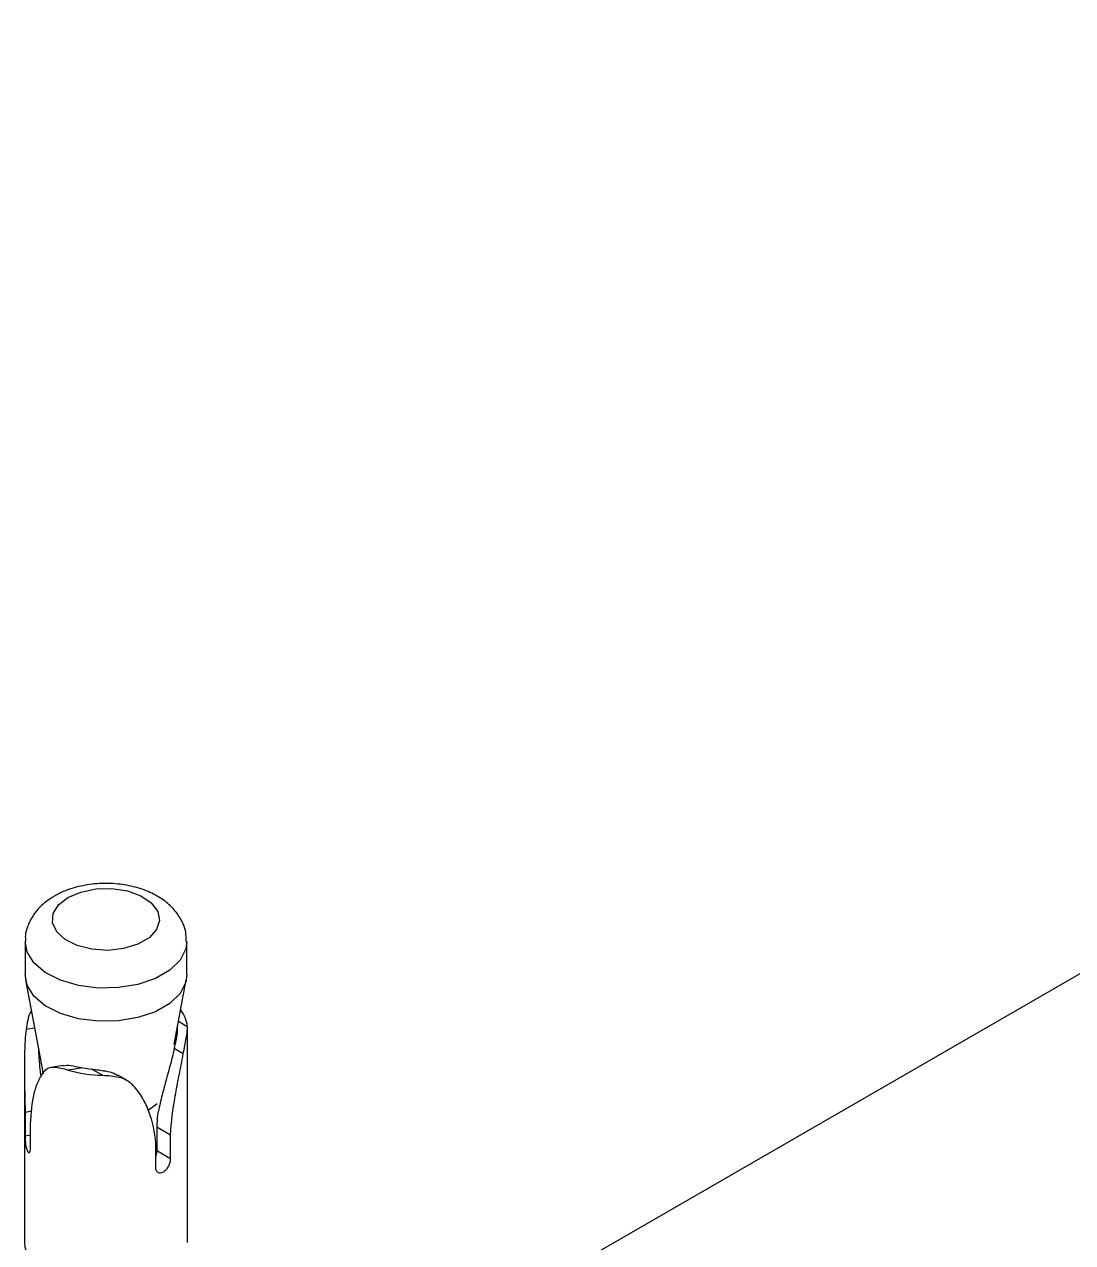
# Model space of a CAD drawing. Extents: x -976302 to -776254, y 5665 to 231437.
# Drawn here: x -787074 to -786685.6, y 89570.4 to 90021.8 of the extents above; entities that cross this region are included whole.
import ezdxf

# ---------------------------------------------------------------- set-up
doc = ezdxf.new("R2010")
doc.units = 0
doc.header["$LTSCALE"] = 1000
doc.header["$MEASUREMENT"] = 0
doc.layers.add('暖通', color=7, linetype='Continuous')

msp = doc.modelspace()

# ---------------------------------------------------------------- linework, layer by layer
at = {"layer": '暖通', "color": 7}
for p, q in [((-787017.17, 89477.19), (-786073.79, 90021.8)), ((-787017.17, 89477.19), (-786073.79, 90021.8)), ((-787073.78, 89681.95), (-787073.78, 89669.62)), ((-787073.78, 89681.95), (-787073.78, 89669.62)), ((-787013.9, 89669.62), (-787013.9, 89681.95)), ((-787013.9, 89669.62), (-787013.9, 89681.95)), ((-787073.61, 89667.76), (-787067.08, 89633)), ((-787073.61, 89667.76), (-787067.08, 89633)), ((-787018.57, 89643.85), (-787014.08, 89667.76)), ((-787018.57, 89643.85), (-787014.08, 89667.76)), ((-787070.25, 89649.87), (-787073.4, 89649.38)), ((-787070.25, 89649.87), (-787073.4, 89649.38)), ((-787016.96, 89652.41), (-787013.68, 89650.52)), ((-787016.96, 89652.41), (-787013.68, 89650.52)), ((-787013.65, 89570.4), (-787013.65, 89649.74)), ((-787013.65, 89570.4), (-787013.65, 89649.74)), ((-787015.17, 89640.37), (-787018.49, 89642.29)), ((-787015.17, 89640.37), (-787018.49, 89642.29)), ((-787074.03, 89635.55), (-787074.03, 89570.4)), ((-787074.03, 89635.55), (-787074.03, 89570.4)), ((-787059.67, 89636.04), (-787064.14, 89635.35)), ((-787059.67, 89636.04), (-787064.14, 89635.35)), ((-787052.35, 89635.21), (-787057.84, 89634.36)), ((-787052.35, 89635.21), (-787057.84, 89634.36)), ((-787045.09, 89632.39), (-787049.11, 89634.71)), ((-787045.09, 89632.39), (-787049.11, 89634.71)), ((-787036.08, 89630.59), (-787039.36, 89632.48)), ((-787036.08, 89630.59), (-787039.36, 89632.48)), ((-787024.82, 89621.85), (-787028.05, 89619.47)), ((-787024.82, 89621.85), (-787028.05, 89619.47)), ((-787071.32, 89619.05), (-787073.78, 89618.67)), ((-787071.32, 89619.05), (-787073.78, 89618.67)), ((-787073.78, 89618.67), (-787073.78, 89609.87)), ((-787073.78, 89618.67), (-787073.78, 89609.87)), ((-787071.73, 89605.45), (-787071.73, 89614.25)), ((-787071.73, 89605.45), (-787071.73, 89614.25)), ((-787025, 89613.3), (-787019.88, 89610.33)), ((-787025, 89613.3), (-787025, 89604.5)), ((-787025, 89613.3), (-787019.88, 89610.33)), ((-787025, 89613.3), (-787025, 89604.5)), ((-787071.73, 89610.19), (-787073.78, 89609.87)), ((-787071.73, 89610.19), (-787073.78, 89609.87)), ((-787019.88, 89601.54), (-787019.88, 89610.33)), ((-787019.88, 89601.54), (-787019.88, 89610.33)), ((-787025.48, 89607.1), (-787025.48, 89598.3)), ((-787025.48, 89607.1), (-787025.48, 89598.3)), ((-787025, 89604.5), (-787019.88, 89601.54)), ((-787025, 89604.5), (-787019.88, 89601.54))]:
    msp.add_line(p, q, dxfattribs=at)
at = {"layer": '暖通', "color": 7, "flags": 128}
for points in [[(-787057.9, 89698.28), (-787053.13, 89700.31), (-787047.54, 89701.44), (-787041.62, 89701.57), (-787035.89, 89700.69), (-787030.88, 89698.87), (-787027.01, 89696.27), (-787024.64, 89693.14), (-787023.98, 89689.74), (-787025.08, 89686.38), (-787027.85, 89683.35), (-787032.04, 89680.94), (-787037.28, 89679.34), (-787043.1, 89678.7), (-787048.99, 89679.09), (-787054.42, 89680.45), (-787058.91, 89682.68), (-787062.06, 89685.58), (-787063.59, 89688.88), (-787063.37, 89692.3), (-787061.41, 89695.53), (-787057.9, 89698.28)], [(-787057.9, 89698.28), (-787053.13, 89700.31), (-787047.54, 89701.44), (-787041.62, 89701.57), (-787035.89, 89700.69), (-787030.88, 89698.87), (-787027.01, 89696.27), (-787024.64, 89693.14), (-787023.98, 89689.74), (-787025.08, 89686.38), (-787027.85, 89683.35), (-787032.04, 89680.94), (-787037.28, 89679.34), (-787043.1, 89678.7), (-787048.99, 89679.09), (-787054.42, 89680.45), (-787058.91, 89682.68), (-787062.06, 89685.58), (-787063.59, 89688.88), (-787063.37, 89692.3), (-787061.41, 89695.53), (-787057.9, 89698.28)], [(-787013.9, 89681.95), (-787014.27, 89679.25), (-787016.36, 89675.09), (-787020.18, 89671.36), (-787025.49, 89668.29), (-787031.95, 89666.09), (-787039.16, 89664.88), (-787046.66, 89664.74), (-787053.98, 89665.69), (-787060.67, 89667.66), (-787066.3, 89670.52), (-787070.52, 89674.1), (-787073.06, 89678.18), (-787073.78, 89681.98)], [(-787013.9, 89681.95), (-787014.27, 89679.25), (-787016.36, 89675.09), (-787020.18, 89671.36), (-787025.49, 89668.29), (-787031.95, 89666.09), (-787039.16, 89664.88), (-787046.66, 89664.74), (-787053.98, 89665.69), (-787060.67, 89667.66), (-787066.3, 89670.52), (-787070.52, 89674.1), (-787073.06, 89678.18), (-787073.78, 89681.98)], [(-787013.9, 89669.62), (-787014.27, 89666.92), (-787016.36, 89662.76), (-787020.18, 89659.03), (-787025.49, 89655.97), (-787031.95, 89653.76), (-787039.16, 89652.55), (-787046.66, 89652.42), (-787053.98, 89653.36), (-787060.67, 89655.33), (-787066.3, 89658.19), (-787070.52, 89661.78), (-787073.06, 89665.85), (-787073.78, 89669.62)], [(-787013.9, 89669.62), (-787014.27, 89666.92), (-787016.36, 89662.76), (-787020.18, 89659.03), (-787025.49, 89655.97), (-787031.95, 89653.76), (-787039.16, 89652.55), (-787046.66, 89652.42), (-787053.98, 89653.36), (-787060.67, 89655.33), (-787066.3, 89658.19), (-787070.52, 89661.78), (-787073.06, 89665.85), (-787073.78, 89669.62)], [(-787074.03, 89570.4), (-787073.9, 89568.76), (-787072.25, 89564.49), (-787068.81, 89560.6), (-787063.81, 89557.32), (-787057.55, 89554.87), (-787050.43, 89553.39), (-787042.89, 89552.98), (-787035.42, 89553.66), (-787028.47, 89555.39), (-787022.49, 89558.07)], [(-787074.03, 89570.4), (-787073.9, 89568.76), (-787072.25, 89564.49), (-787068.81, 89560.6), (-787063.81, 89557.32), (-787057.55, 89554.87), (-787050.43, 89553.39), (-787042.89, 89552.98), (-787035.42, 89553.66), (-787028.47, 89555.39), (-787022.49, 89558.07)]]:
    msp.add_lwpolyline(points, dxfattribs=at)
at = {"layer": '暖通', "color": 7}
for centre, radius, start, end in [((-787025.32, 89649.49), 11.69, 5.0353, 38.2935), ((-787025.32, 89649.49), 11.69, 5.0353, 38.2935), ((-787044.15, 89677.53), 43.11, 259.0277, 263.3862), ((-787044.15, 89677.53), 43.11, 259.0277, 263.3862), ((-787044.14, 89680.76), 48.38, 253.541, 268.8729), ((-787044.14, 89680.76), 48.38, 253.541, 268.8729)]:
    msp.add_arc(centre, radius, start, end, dxfattribs=at)
for points, knots in [([(-787014.08, 89681.93), (-787014.08, 89683.13), (-787014.09, 89686.01), (-787015.86, 89690.28), (-787018.84, 89694.41), (-787022.97, 89697.89), (-787028.18, 89700.69), (-787034.36, 89702.64), (-787041.14, 89703.59), (-787048.13, 89703.47), (-787054.94, 89702.25), (-787059.83, 89700.48), (-787062.33, 89699.11), (-787062.93, 89698.78)], [0, 0, 0, 0, 0.06305, 0.15152, 0.239573, 0.332097, 0.431664, 0.536664, 0.642675, 0.748741, 0.855907, 0.965436, 1, 1, 1, 1]), ([(-787014.08, 89681.93), (-787014.08, 89683.13), (-787014.09, 89686.01), (-787015.86, 89690.28), (-787018.84, 89694.41), (-787022.97, 89697.89), (-787028.18, 89700.69), (-787034.36, 89702.64), (-787041.14, 89703.59), (-787048.13, 89703.47), (-787054.94, 89702.25), (-787059.83, 89700.48), (-787062.33, 89699.11), (-787062.93, 89698.78)], [0, 0, 0, 0, 0.06305, 0.15152, 0.239573, 0.332097, 0.431664, 0.536664, 0.642675, 0.748741, 0.855907, 0.965436, 1, 1, 1, 1]), ([(-787062.93, 89698.78), (-787063.97, 89698.12), (-787066.6, 89696.47), (-787070, 89693.1), (-787072.58, 89688.67), (-787073.84, 89684.82), (-787073.65, 89682.59), (-787073.6, 89682)], [0, 0, 0, 0, 0.17208, 0.433523, 0.678148, 0.914629, 1, 1, 1, 1]), ([(-787062.93, 89698.78), (-787063.97, 89698.12), (-787066.6, 89696.47), (-787070, 89693.1), (-787072.58, 89688.67), (-787073.84, 89684.82), (-787073.65, 89682.59), (-787073.6, 89682)], [0, 0, 0, 0, 0.17208, 0.433523, 0.678148, 0.914629, 1, 1, 1, 1]), ([(-787071.45, 89656.28), (-787071.53, 89656.17), (-787072.18, 89655.33), (-787072.84, 89652.92), (-787073.22, 89650.55), (-787073.4, 89649.38)], [0, 0, 0, 0, 0.064898, 0.540153, 1, 1, 1, 1]), ([(-787071.45, 89656.28), (-787071.53, 89656.17), (-787072.18, 89655.33), (-787072.84, 89652.92), (-787073.22, 89650.55), (-787073.4, 89649.38)], [0, 0, 0, 0, 0.064898, 0.540153, 1, 1, 1, 1]), ([(-787073.4, 89649.38), (-787073.71, 89646.67), (-787073.87, 89643.99), (-787074.04, 89638.67), (-787074.05, 89636.02), (-787073.97, 89628.24), (-787073.83, 89623.32), (-787073.78, 89618.67)], [0, 0, 0, 0, 0.25, 0.25, 0.5, 0.5, 1, 1, 1, 1]), ([(-787073.4, 89649.38), (-787073.71, 89646.67), (-787073.87, 89643.99), (-787074.04, 89638.67), (-787074.05, 89636.02), (-787073.97, 89628.24), (-787073.83, 89623.32), (-787073.78, 89618.67)], [0, 0, 0, 0, 0.25, 0.25, 0.5, 0.5, 1, 1, 1, 1]), ([(-787018.49, 89642.29), (-787018.26, 89643.29), (-787017.8, 89645.28), (-787017.24, 89648.18), (-787017.29, 89649.72), (-787017.31, 89650.53)], [0, 0, 0, 0, 0.320851, 0.640715, 1, 1, 1, 1]), ([(-787018.49, 89642.29), (-787018.26, 89643.29), (-787017.8, 89645.28), (-787017.24, 89648.18), (-787017.29, 89649.72), (-787017.31, 89650.53)], [0, 0, 0, 0, 0.320851, 0.640715, 1, 1, 1, 1]), ([(-787015.17, 89640.37), (-787014.98, 89641.4), (-787014.78, 89642.4), (-787014.38, 89644.36), (-787014.19, 89645.29), (-787013.88, 89647.02), (-787013.77, 89647.82), (-787013.64, 89649.26), (-787013.63, 89649.92), (-787013.68, 89650.52)], [0, 0, 0, 0, 0.25, 0.25, 0.5, 0.5, 0.75, 0.75, 1, 1, 1, 1]), ([(-787015.17, 89640.37), (-787014.98, 89641.4), (-787014.78, 89642.4), (-787014.38, 89644.36), (-787014.19, 89645.29), (-787013.88, 89647.02), (-787013.77, 89647.82), (-787013.64, 89649.26), (-787013.63, 89649.92), (-787013.68, 89650.52)], [0, 0, 0, 0, 0.25, 0.25, 0.5, 0.5, 0.75, 0.75, 1, 1, 1, 1]), ([(-787067.81, 89631.74), (-787067.9, 89632.37), (-787068.35, 89635.53), (-787068.56, 89639.01), (-787068.73, 89641.8)], [0, 0, 0, 0, 0.199183, 1, 1, 1, 1]), ([(-787067.81, 89631.74), (-787067.9, 89632.37), (-787068.35, 89635.53), (-787068.56, 89639.01), (-787068.73, 89641.8)], [0, 0, 0, 0, 0.199183, 1, 1, 1, 1]), ([(-787018.49, 89642.29), (-787019, 89640.1), (-787019.56, 89637.92), (-787020.7, 89633.63), (-787021.28, 89631.55), (-787022.37, 89627.48), (-787022.9, 89625.49), (-787023.86, 89621.58), (-787024.3, 89619.66), (-787024.68, 89617.78)], [0, 0, 0, 0, 0.25, 0.25, 0.5, 0.5, 0.75, 0.75, 1, 1, 1, 1]), ([(-787018.49, 89642.29), (-787019, 89640.1), (-787019.56, 89637.92), (-787020.7, 89633.63), (-787021.28, 89631.55), (-787022.37, 89627.48), (-787022.9, 89625.49), (-787023.86, 89621.58), (-787024.3, 89619.66), (-787024.68, 89617.78)], [0, 0, 0, 0, 0.25, 0.25, 0.5, 0.5, 0.75, 0.75, 1, 1, 1, 1]), ([(-787019.88, 89610.33), (-787019.64, 89614.95), (-787019.01, 89619.73), (-787017.7, 89627.23), (-787017.2, 89629.81), (-787016.17, 89635.04), (-787015.64, 89637.69), (-787015.17, 89640.37)], [0, 0, 0, 0, 0.5, 0.5, 0.75, 0.75, 1, 1, 1, 1]), ([(-787019.88, 89610.33), (-787019.64, 89614.95), (-787019.01, 89619.73), (-787017.7, 89627.23), (-787017.2, 89629.81), (-787016.17, 89635.04), (-787015.64, 89637.69), (-787015.17, 89640.37)], [0, 0, 0, 0, 0.5, 0.5, 0.75, 0.75, 1, 1, 1, 1]), ([(-787066.36, 89634.22), (-787065.97, 89634.67), (-787065.49, 89634.98), (-787064.32, 89635.37), (-787063.64, 89635.43), (-787062.16, 89635.37), (-787061.35, 89635.25), (-787059.66, 89634.88), (-787058.77, 89634.64), (-787057.84, 89634.36)], [0, 0, 0, 0, 0.25, 0.25, 0.5, 0.5, 0.75, 0.75, 1, 1, 1, 1]), ([(-787066.36, 89634.22), (-787065.97, 89634.67), (-787065.49, 89634.98), (-787064.32, 89635.37), (-787063.64, 89635.43), (-787062.16, 89635.37), (-787061.35, 89635.25), (-787059.66, 89634.88), (-787058.77, 89634.64), (-787057.84, 89634.36)], [0, 0, 0, 0, 0.25, 0.25, 0.5, 0.5, 0.75, 0.75, 1, 1, 1, 1]), ([(-787059.66, 89635.96), (-787059.27, 89636.02), (-787058.01, 89636.24), (-787055.41, 89635.79), (-787053.24, 89635.38), (-787052.35, 89635.21)], [0, 0, 0, 0, 0.205231, 0.676609, 1, 1, 1, 1]), ([(-787059.66, 89635.96), (-787059.27, 89636.02), (-787058.01, 89636.24), (-787055.41, 89635.79), (-787053.24, 89635.38), (-787052.35, 89635.21)], [0, 0, 0, 0, 0.205231, 0.676609, 1, 1, 1, 1]), ([(-787071.73, 89614.25), (-787071.58, 89618.49), (-787071.2, 89622.26), (-787070.01, 89627.27), (-787069.51, 89628.84), (-787068.19, 89631.72), (-787067.38, 89633.03), (-787066.36, 89634.22)], [0, 0, 0, 0, 0.5, 0.5, 0.75, 0.75, 1, 1, 1, 1]), ([(-787071.73, 89614.25), (-787071.58, 89618.49), (-787071.2, 89622.26), (-787070.01, 89627.27), (-787069.51, 89628.84), (-787068.19, 89631.72), (-787067.38, 89633.03), (-787066.36, 89634.22)], [0, 0, 0, 0, 0.5, 0.5, 0.75, 0.75, 1, 1, 1, 1]), ([(-787049.11, 89634.71), (-787047.43, 89634.5), (-787044.6, 89634.15), (-787041.15, 89633.44), (-787039.88, 89632.65), (-787039.42, 89632.37)], [0, 0, 0, 0, 0.485037, 0.816415, 1, 1, 1, 1]), ([(-787049.11, 89634.71), (-787047.43, 89634.5), (-787044.6, 89634.15), (-787041.15, 89633.44), (-787039.88, 89632.65), (-787039.42, 89632.37)], [0, 0, 0, 0, 0.485037, 0.816415, 1, 1, 1, 1]), ([(-787045.09, 89632.39), (-787044.05, 89632.36), (-787043.02, 89632.31), (-787041, 89632.1), (-787039.99, 89631.95), (-787038.1, 89631.48), (-787037.21, 89631.18), (-787035.63, 89630.37), (-787034.95, 89629.88), (-787034.39, 89629.27)], [0, 0, 0, 0, 0.25, 0.25, 0.5, 0.5, 0.75, 0.75, 1, 1, 1, 1]), ([(-787045.09, 89632.39), (-787044.05, 89632.36), (-787043.02, 89632.31), (-787041, 89632.1), (-787039.99, 89631.95), (-787038.1, 89631.48), (-787037.21, 89631.18), (-787035.63, 89630.37), (-787034.95, 89629.88), (-787034.39, 89629.27)], [0, 0, 0, 0, 0.25, 0.25, 0.5, 0.5, 0.75, 0.75, 1, 1, 1, 1]), ([(-787034.39, 89629.27), (-787032.94, 89627.7), (-787031.71, 89626.09), (-787029.61, 89622.7), (-787028.74, 89620.93), (-787026.58, 89615.36), (-787025.78, 89611.4), (-787025.48, 89607.1)], [0, 0, 0, 0, 0.25, 0.25, 0.5, 0.5, 1, 1, 1, 1]), ([(-787034.39, 89629.27), (-787032.94, 89627.7), (-787031.71, 89626.09), (-787029.61, 89622.7), (-787028.74, 89620.93), (-787026.58, 89615.36), (-787025.78, 89611.4), (-787025.48, 89607.1)], [0, 0, 0, 0, 0.25, 0.25, 0.5, 0.5, 1, 1, 1, 1]), ([(-787073.78, 89609.87), (-787073.78, 89609.45), (-787073.76, 89608.97), (-787073.71, 89607.95), (-787073.67, 89607.43), (-787073.48, 89605.91), (-787073.27, 89604.97), (-787072.87, 89604.1), (-787072.72, 89603.9), (-787072.43, 89603.69), (-787072.28, 89603.69), (-787071.9, 89603.99), (-787071.73, 89604.6), (-787071.73, 89605.45)], [0, 0, 0, 0, 0.125, 0.125, 0.25, 0.25, 0.5, 0.5, 0.625, 0.625, 0.75, 0.75, 1, 1, 1, 1]), ([(-787073.78, 89609.87), (-787073.78, 89609.45), (-787073.76, 89608.97), (-787073.71, 89607.95), (-787073.67, 89607.43), (-787073.48, 89605.91), (-787073.27, 89604.97), (-787072.87, 89604.1), (-787072.72, 89603.9), (-787072.43, 89603.69), (-787072.28, 89603.69), (-787071.9, 89603.99), (-787071.73, 89604.6), (-787071.73, 89605.45)], [0, 0, 0, 0, 0.125, 0.125, 0.25, 0.25, 0.5, 0.5, 0.625, 0.625, 0.75, 0.75, 1, 1, 1, 1]), ([(-787025, 89604.5), (-787025.02, 89604.11), (-787025.07, 89603.38), (-787025.35, 89602.58), (-787025.48, 89602.2)], [0, 0, 0, 0, 0.522893, 1, 1, 1, 1]), ([(-787025, 89604.5), (-787025.02, 89604.11), (-787025.07, 89603.38), (-787025.35, 89602.58), (-787025.48, 89602.2)], [0, 0, 0, 0, 0.522893, 1, 1, 1, 1]), ([(-787025.48, 89598.3), (-787025.48, 89597.87), (-787025.4, 89597.49), (-787025.08, 89596.85), (-787024.85, 89596.6), (-787024, 89596.11), (-787023.23, 89596.15), (-787022.13, 89596.79), (-787021.77, 89597.09), (-787021.13, 89597.82), (-787020.84, 89598.25), (-787020.13, 89599.65), (-787019.88, 89600.68), (-787019.88, 89601.54)], [0, 0, 0, 0, 0.125, 0.125, 0.25, 0.25, 0.5, 0.5, 0.625, 0.625, 0.75, 0.75, 1, 1, 1, 1]), ([(-787025.48, 89598.3), (-787025.48, 89597.87), (-787025.4, 89597.49), (-787025.08, 89596.85), (-787024.85, 89596.6), (-787024, 89596.11), (-787023.23, 89596.15), (-787022.13, 89596.79), (-787021.77, 89597.09), (-787021.13, 89597.82), (-787020.84, 89598.25), (-787020.13, 89599.65), (-787019.88, 89600.68), (-787019.88, 89601.54)], [0, 0, 0, 0, 0.125, 0.125, 0.25, 0.25, 0.5, 0.5, 0.625, 0.625, 0.75, 0.75, 1, 1, 1, 1])]:
    msp.add_open_spline(points, degree=3, knots=knots, dxfattribs=at)
msp.add_open_spline([(-787024.68, 89617.78), (-787024.83, 89616.26), (-787024.93, 89614.76), (-787025, 89613.3)], degree=3, dxfattribs=at)
msp.add_open_spline([(-787024.68, 89617.78), (-787024.83, 89616.26), (-787024.93, 89614.76), (-787025, 89613.3)], degree=3, dxfattribs=at)

doc.saveas('drawing.dxf')
